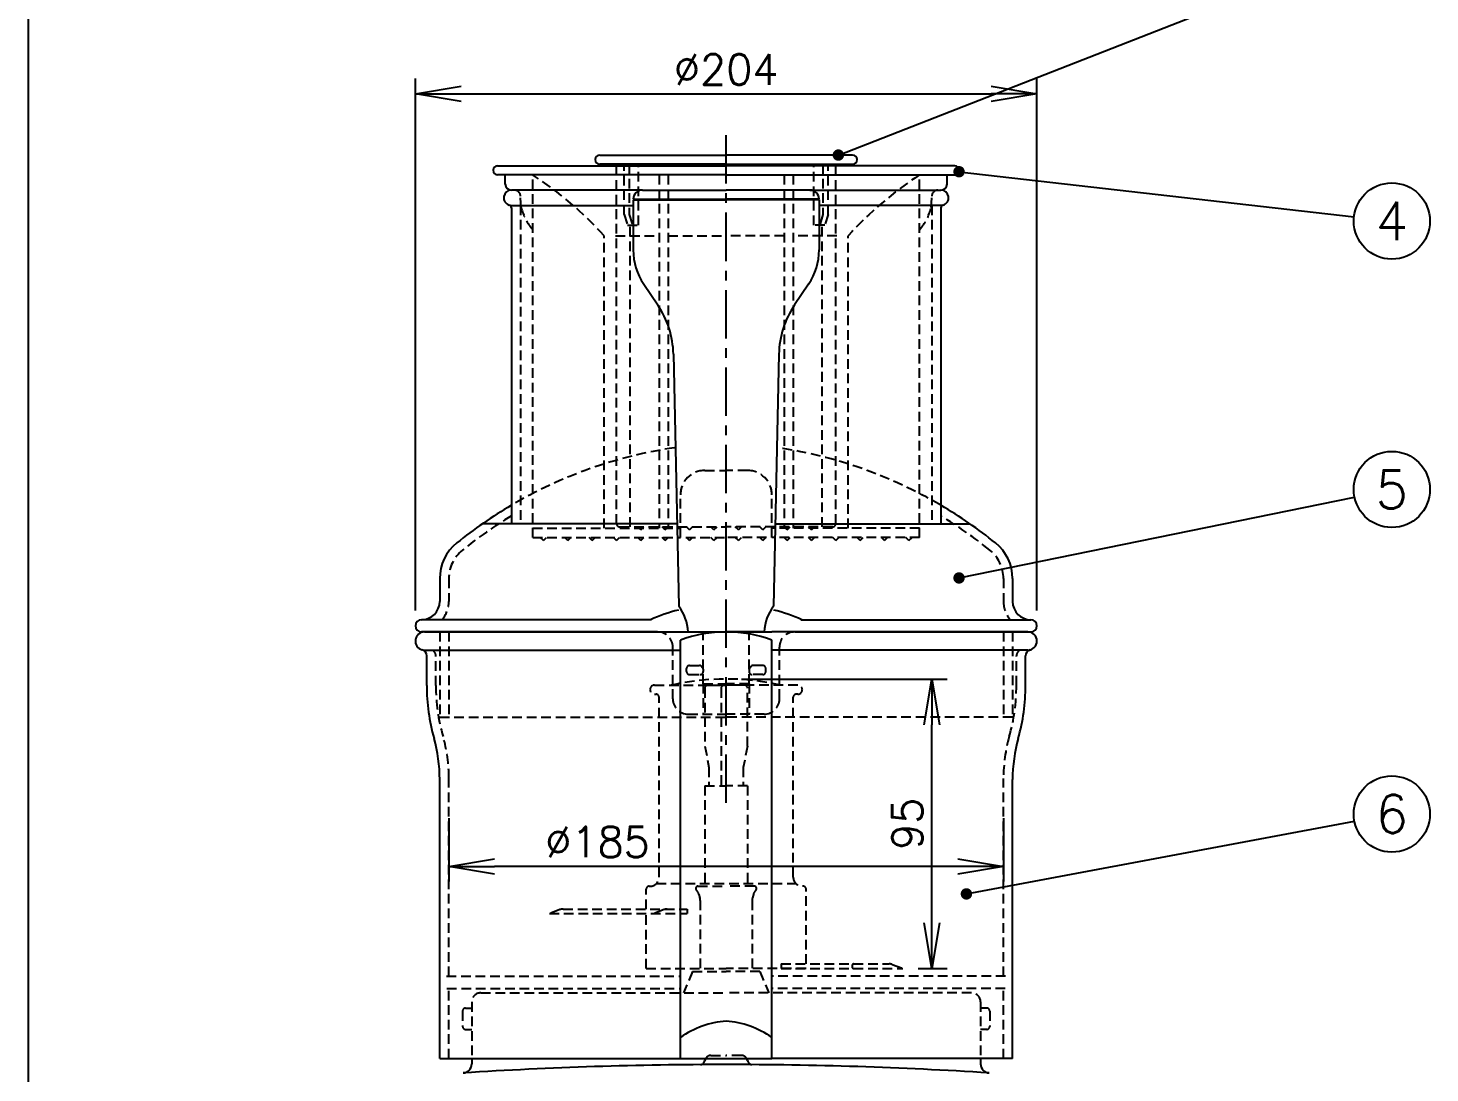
# Model space of a CAD drawing. Extents: x 115 to 2025, y 0 to 1377.
# Drawn here: x 115 to 575.1, y 319.7 to 662.6 of the extents above; entities that cross this region are included whole.
import ezdxf
from ezdxf.enums import TextEntityAlignment as Align

# ---------------------------------------------------------------- set-up
doc = ezdxf.new("R2010")
doc.units = 0
doc.header["$LTSCALE"] = 0.5
doc.header["$PDMODE"] = 3
doc.linetypes.add('CENTER', pattern=[50.8, 31.75, -6.35, 6.35, -6.35])
doc.linetypes.add('HIDDEN', pattern=[9.525, 6.35, -3.175])
doc.layers.get('0').update_dxf_attribs({"linetype": 'CONTINUOUS'})
doc.layers.get('DEFPOINTS').update_dxf_attribs({"linetype": 'CONTINUOUS'})
for name, color, linetype in [('DANMEN', 7, 'CONTINUOUS'), ('SUNPOU', 7, 'CONTINUOUS'), ('WAKU', 7, 'CONTINUOUS')]:
    doc.layers.add(name, color=color, linetype=linetype)
doc.styles.get("Standard").update_dxf_attribs({"font": 'ROMANS', "bigfont": 'EXTFONT.shx'})
doc.dimstyles.get("Standard").update_dxf_attribs({"dimscale": 5, "dimtxt": 2, "dimasz": 3, "dimexe": 1, "dimexo": 1, "dimgap": 0.6, "dimtad": 3, "dimdec": 0, "dimzin": 0, "dimdsep": 46, "dimtxsty": 'STANDARD', "dimblk1": 'OPEN', "dimblk2": 'OPEN', "dimsah": 1, "dimcen": 1.5, "dimadec": 0, "dimazin": 0, "dimtfac": 1, "dimtdec": 0, "dimtmove": 0, "dimatfit": 0, "dimldrblk": 'DOTSMALL', "dimfxl": 1, "dimtvp": 1, "dimtolj": 1, "dimtzin": 0, "dimarcsym": 0})

# ---------------------------------------------------------------- blocks, each defined once
blk = doc.blocks.new('_OPEN')
at = {"color": 0, "linetype": 'ByBlock'}
for p, q in [((-1, 0.167), (0, 0)), ((0, 0), (-1, -0.167)), ((0, 0), (-1, 0))]:
    blk.add_line(p, q, dxfattribs=at)
blk = doc.blocks.new('*D13')
at = {"layer": 'DEFPOINTS', "color": 0}
for p in [(446.12, 641.05), (242.12, 466.45), (446.12, 466.45)]:
    blk.add_point(p, dxfattribs=at)
at = {"layer": 'SUNPOU', "color": 0, "lineweight": -2}
for p, q in [((242.12, 471.45), (242.12, 646.05)), ((446.12, 471.45), (446.12, 646.05)), ((257.12, 641.05), (431.12, 641.05))]:
    blk.add_line(p, q, dxfattribs=at)
at = {"layer": 'SUNPOU', "color": 0, "lineweight": -2, "xscale": 15, "yscale": 15, "zscale": 15, "rotation": 180}
blk.add_blockref('_OPEN', (242.12, 641.05), dxfattribs=at)
at = {"layer": 'SUNPOU', "color": 0, "lineweight": -2, "xscale": 15, "yscale": 15, "zscale": 15}
blk.add_blockref('_OPEN', (446.12, 641.05), dxfattribs=at)
at = {"layer": 'SUNPOU', "color": 0, "insert": (344.12, 649.05), "char_height": 10, "attachment_point": 5}
blk.add_mtext('\\A1;%%c204', dxfattribs=at)
blk = doc.blocks.new('_DotSmall')
at = {"color": 0, "linetype": 'ByBlock', "const_width": 0.5}
blk.add_lwpolyline([(-0.0625, 0, 1), (0.0625, 0, 1)], format="xyb", close=True, dxfattribs=at)
blk = doc.blocks.new('*D55')
at = {"layer": 'DEFPOINTS', "color": 0}
for p in [(344.12, 448.99), (411.6, 448.99), (402.14, 353.99)]:
    blk.add_point(p, dxfattribs=at)
at = {"layer": 'SUNPOU', "color": 0, "lineweight": -2}
for p, q in [((349.12, 448.99), (416.6, 448.99)), ((411.6, 368.99), (411.6, 433.99)), ((407.14, 353.99), (416.6, 353.99))]:
    blk.add_line(p, q, dxfattribs=at)
at = {"layer": 'SUNPOU', "color": 0, "lineweight": -2, "xscale": 15, "yscale": 15, "zscale": 15}
for p, rotation in [((411.6, 448.99), 90), ((411.6, 353.99), 270)]:
    blk.add_blockref('_OPEN', p, dxfattribs=dict(at, rotation=rotation))
at = {"layer": 'SUNPOU', "color": 0, "insert": (403.6, 401.49), "char_height": 10, "attachment_point": 5, "rotation": 90}
blk.add_mtext('\\A1;95', dxfattribs=at)
blk = doc.blocks.new('*D58')
at = {"layer": 'DEFPOINTS', "color": 0}
for p in [(253.12, 408.34), (435.12, 408.34), (253.12, 387.5)]:
    blk.add_point(p, dxfattribs=at)
at = {"layer": 'SUNPOU', "color": 0, "lineweight": -2}
for p, q in [((253.12, 403.34), (253.12, 382.5)), ((435.12, 403.34), (435.12, 382.5)), ((420.12, 387.5), (268.12, 387.5))]:
    blk.add_line(p, q, dxfattribs=at)
at = {"layer": 'SUNPOU', "color": 0, "lineweight": -2, "xscale": 15, "yscale": 15, "zscale": 15, "rotation": 180}
blk.add_blockref('_OPEN', (253.12, 387.5), dxfattribs=at)
at = {"layer": 'SUNPOU', "color": 0, "lineweight": -2, "xscale": 15, "yscale": 15, "zscale": 15}
blk.add_blockref('_OPEN', (435.12, 387.5), dxfattribs=at)
at = {"layer": 'SUNPOU', "color": 0, "insert": (301.89, 395.5), "char_height": 10, "attachment_point": 5}
blk.add_mtext('\\A1;%%C185', dxfattribs=at)

msp = doc.modelspace()

# ---------------------------------------------------------------- linework, layer by layer
at = {"color": 2}
for p, q in [((269.12, 617.45), (344.12, 617.45)), ((302.62, 620.96), (344.12, 620.96)), ((344.12, 617.96), (302.62, 617.96)), ((385.62, 620.96), (344.12, 620.96)), ((344.12, 617.96), (385.62, 617.96)), ((419.12, 617.45), (344.12, 617.45)), ((344.12, 614.45), (269.12, 614.45)), ((271.62, 611.45), (271.62, 614.45)), ((344.12, 614.45), (419.12, 614.45)), ((416.62, 611.45), (416.62, 614.45)), ((316.62, 609.45), (273.62, 609.45)), ((274.62, 609.45), (273.62, 609.45)), ((316.62, 609.45), (344.12, 609.45)), ((371.62, 609.45), (344.12, 609.45)), ((371.62, 609.45), (414.62, 609.45)), ((413.62, 609.45), (414.62, 609.45)), ((273.14, 604.45), (313.62, 604.45)), ((273.62, 603.6), (273.62, 499.93)), ((313.62, 606.45), (344.12, 606.45)), ((313.62, 606.25), (344.12, 606.25)), ((313.62, 606.25), (313.62, 589.8)), ((313.82, 606.45), (313.82, 606.25)), ((374.62, 606.45), (344.12, 606.45)), ((374.62, 606.25), (344.12, 606.25)), ((374.42, 606.45), (374.42, 606.25)), ((374.62, 606.25), (374.62, 589.8)), ((415.1, 604.45), (374.62, 604.45)), ((414.62, 603.6), (414.62, 499.93)), ((317.05, 578.6), (321.66, 571.78)), ((371.18, 578.6), (366.57, 571.78)), ((326.8, 555.61), (328.55, 472.9)), ((361.43, 555.61), (359.68, 472.9)), ((327.79, 499.93), (264.12, 499.93)), ((360.44, 499.93), (424.12, 499.93)), ((250.12, 481.96), (250.12, 474.45)), ((438.12, 481.96), (438.12, 474.45)), ((319.62, 468.45), (244.12, 468.45)), ((368.62, 468.45), (444.12, 468.45)), ((321.62, 464.45), (244.12, 464.45)), ((245.12, 464.45), (329.12, 464.45)), ((329.12, 464.45), (359.12, 464.45)), ((329.12, 324.45), (329.12, 461.72)), ((331.62, 464.45), (344.12, 464.45)), ((356.62, 464.45), (344.12, 464.45)), ((443.12, 464.45), (359.12, 464.45)), ((359.12, 324.45), (359.12, 461.72)), ((366.62, 464.45), (444.12, 464.45)), ((244.64, 458.45), (329.12, 458.45)), ((245.84, 446.9), (245.84, 456.62)), ((443.12, 458.45), (359.12, 458.45)), ((442.39, 446.9), (442.39, 456.62)), ((250.12, 324.45), (250.12, 415.96)), ((438.12, 324.45), (438.12, 415.96)), ((250.12, 324.45), (329.12, 324.45)), ((260.62, 324.45), (260.62, 322.69)), ((260.62, 324.45), (260.62, 322.69)), ((329.12, 324.45), (359.12, 324.45)), ((336.86, 323.19), (336.41, 322.75)), ((351.38, 323.19), (351.82, 322.75)), ((438.12, 324.45), (359.12, 324.45)), ((427.62, 324.45), (427.62, 322.69))]:
    msp.add_line(p, q, dxfattribs=at)
for centre, radius, start, end in [((269.12, 615.95), 1.5, 90, 270), ((302.62, 619.46), 1.5, 90, 270), ((385.62, 619.46), 1.5, 270, 90), ((419.12, 615.95), 1.5, 270, 90), ((273.62, 606.95), 2.5, 90, 253.3985), ((273.62, 611.45), 2, 180, 270), ((316.62, 606.45), 3, 90, 180), ((371.62, 606.45), 3, 0, 90), ((414.62, 611.45), 2, 270, 0), ((414.62, 606.95), 2.5, 286.6015, 90), ((272.62, 603.6), 1, 0, 73.3985), ((415.62, 603.6), 1, 106.6015, 180), ((333.62, 589.8), 20, 180, 214.0703), ((354.62, 589.8), 20, 325.9297, 0), ((296.81, 554.97), 30, 1.2105, 34.0703), ((391.42, 554.97), 30, 145.9297, 178.7895), ((349.04, 377.68), 148.85, 120.4446, 128.8287), ((339.19, 377.68), 148.85, 51.1713, 59.5554), ((265.12, 481.96), 15, 128.8287, 180), ((423.12, 481.96), 15, 0, 51.1713), ((244.12, 474.45), 6, 270, 0), ((444.12, 474.45), 6, 180, 270), ((340.18, 422.9), 50.11, 103.4694, 114.6235), ((316.45, 463.73), 15.18, 2.7465, 37.1627), ((371.78, 463.73), 15.18, 142.8373, 177.2535), ((348.05, 422.9), 50.11, 65.3765, 76.5306), ((244.12, 466.45), 2, 90, 270), ((444.12, 466.45), 2, 270, 90), ((245.12, 461.45), 3, 90, 255.211), ((343.93, 423.04), 41.41, 89.7356, 110.9519), ((344.31, 423.04), 41.41, 69.0481, 90.2644), ((443.12, 461.45), 3, 270, 90), ((243.84, 456.62), 2, 0, 75.211), ((444.39, 456.62), 2, 104.789, 180), ((309.91, 446.9), 64.07, 180, 195.7379), ((378.32, 446.9), 64.07, 344.2621, 0), ((200.12, 415.96), 50, 0, 15.7379), ((488.12, 415.96), 50, 164.2621, 180), ((346.44, 306.54), 30.28, 94.3916, 124.8875), ((341.8, 306.54), 30.28, 55.1125, 85.6084), ((257.62, 322.69), 3, 273.6562, 0), ((344.12, -1031), 1353.46, 90, 93.65618), ((335.7, 323.45), 1, 270, 315), ((336.15, 323.9), 1, 315, 351.4151), ((339.12, 323.45), 2, 150, 171.4151), ((344.12, -1031), 1353.46, 86.34382, 90), ((349.12, 323.45), 2, 8.5849, 30), ((352.08, 323.9), 1, 188.5849, 225), ((352.53, 323.45), 1, 225, 270), ((430.62, 322.69), 3, 180, 266.3438), ((430.62, 322.69), 3, 180, 266.3438)]:
    msp.add_arc(centre, radius, start, end, dxfattribs=at)
at = {"layer": 'DANMEN', "color": 2, "linetype": 'CENTER'}
msp.add_line((344.12, 408.38), (344.12, 629.3), dxfattribs=at)
at = {"layer": 'DANMEN', "color": 2, "linetype": 'HIDDEN'}
for p, q in [((308.12, 499.96), (308.12, 617.96)), ((310.63, 601.46), (310.63, 617.96)), ((312.34, 617.96), (312.34, 601.46)), ((315.4, 597.96), (315.4, 617.96)), ((372.84, 597.96), (372.84, 617.96)), ((375.9, 617.96), (375.9, 601.46)), ((377.61, 601.46), (377.61, 617.96)), ((380.12, 499.96), (380.12, 617.96)), ((280.62, 495.45), (280.62, 614.45)), ((322.12, 614.45), (322.12, 498.45)), ((325.12, 614.45), (325.12, 498.45)), ((363.12, 614.45), (363.12, 498.45)), ((366.12, 614.45), (366.12, 498.45)), ((407.62, 495.45), (407.62, 614.45)), ((276.83, 603.72), (276.62, 607.45)), ((411.41, 603.72), (411.62, 607.45)), ((276.62, 604.45), (276.62, 499.93)), ((411.62, 604.45), (411.62, 499.93)), ((310.63, 601.46), (311.76, 597.96)), ((312.34, 601.46), (313.46, 597.96)), ((375.9, 601.46), (374.77, 597.96)), ((377.61, 601.46), (376.48, 597.96)), ((304.12, 498.45), (304.12, 594.45)), ((307.83, 594.45), (322.12, 594.45)), ((311.76, 597.96), (315.4, 597.96)), ((312.62, 498.96), (312.62, 597.96)), ((325.12, 594.45), (344.12, 594.45)), ((363.12, 594.45), (344.12, 594.45)), ((380.4, 594.45), (366.12, 594.45)), ((376.48, 597.96), (372.84, 597.96)), ((375.62, 498.96), (375.62, 597.96)), ((384.12, 498.45), (384.12, 594.45)), ((337.12, 517.45), (344.12, 517.45)), ((351.12, 517.45), (344.12, 517.45)), ((329.12, 495.45), (329.12, 509.45)), ((359.12, 495.45), (359.12, 509.45)), ((280.62, 498.45), (329.12, 498.45)), ((309.12, 498.96), (344.12, 498.96)), ((316.12, 497.96), (315.12, 498.96)), ((316.12, 497.96), (317.12, 498.96)), ((324.12, 497.96), (323.12, 498.96)), ((324.12, 497.96), (325.12, 498.96)), ((332.12, 497.96), (331.12, 498.96)), ((332.12, 497.96), (333.12, 498.96)), ((340.12, 497.96), (339.12, 498.96)), ((340.12, 497.96), (341.12, 498.96)), ((379.12, 498.96), (344.12, 498.96)), ((348.12, 497.96), (347.12, 498.96)), ((348.12, 497.96), (349.12, 498.96)), ((356.12, 497.96), (355.12, 498.96)), ((356.12, 497.96), (357.12, 498.96)), ((407.62, 498.45), (359.12, 498.45)), ((364.12, 497.96), (363.12, 498.96)), ((364.12, 497.96), (365.12, 498.96)), ((372.12, 497.96), (371.12, 498.96)), ((372.12, 497.96), (373.12, 498.96)), ((280.62, 495.45), (329.12, 495.45)), ((284.12, 494.45), (283.12, 495.45)), ((284.12, 494.45), (285.12, 495.45)), ((292.12, 494.45), (291.12, 495.45)), ((292.12, 494.45), (293.12, 495.45)), ((300.12, 494.45), (299.12, 495.45)), ((300.12, 494.45), (301.12, 495.45)), ((308.12, 494.45), (307.12, 495.45)), ((308.12, 494.45), (309.12, 495.45)), ((316.12, 494.45), (315.12, 495.45)), ((316.12, 494.45), (317.12, 495.45)), ((324.12, 494.45), (323.12, 495.45)), ((324.12, 494.45), (325.12, 495.45)), ((330.85, 495.45), (344.12, 495.45)), ((332.12, 494.45), (331.12, 495.45)), ((332.12, 494.45), (333.12, 495.45)), ((340.12, 494.45), (339.12, 495.45)), ((340.12, 494.45), (341.12, 495.45)), ((357.38, 495.45), (344.12, 495.45)), ((348.12, 494.45), (347.12, 495.45)), ((348.12, 494.45), (349.12, 495.45)), ((356.12, 494.45), (355.12, 495.45)), ((356.12, 494.45), (357.12, 495.45)), ((407.62, 495.45), (359.12, 495.45)), ((364.12, 494.45), (363.12, 495.45)), ((364.12, 494.45), (365.12, 495.45)), ((372.12, 494.45), (371.12, 495.45)), ((372.12, 494.45), (373.12, 495.45)), ((380.12, 494.45), (379.12, 495.45)), ((380.12, 494.45), (381.12, 495.45)), ((388.12, 494.45), (387.12, 495.45)), ((388.12, 494.45), (389.12, 495.45)), ((396.12, 494.45), (395.12, 495.45)), ((396.12, 494.45), (397.12, 495.45)), ((404.12, 494.45), (403.12, 495.45)), ((404.12, 494.45), (405.12, 495.45)), ((253.12, 481.96), (253.12, 474.45)), ((435.12, 481.96), (435.12, 474.45)), ((250.12, 464.45), (250.12, 436.45)), ((253.12, 464.45), (253.12, 436.45)), ((336.62, 447.45), (336.62, 464.45)), ((351.62, 447.45), (351.62, 464.45)), ((435.12, 464.45), (435.12, 436.45)), ((438.12, 464.45), (438.12, 436.45)), ((248.84, 446.9), (248.84, 456.62)), ((326.62, 442.45), (326.62, 459.45)), ((361.62, 442.45), (361.62, 459.45)), ((439.39, 446.9), (439.39, 456.62)), ((331.12, 451.45), (331.12, 452.45)), ((332.12, 453.45), (335.41, 453.45)), ((336.47, 452.6), (335.76, 453.31)), ((336.62, 452.25), (336.62, 451.45)), ((351.62, 452.25), (351.62, 451.45)), ((351.76, 452.6), (352.47, 453.31)), ((356.12, 453.45), (352.82, 453.45)), ((357.12, 451.45), (357.12, 452.45)), ((320.62, 446.99), (344.12, 446.99)), ((332.12, 450.45), (335.62, 450.45)), ((336.62, 447.45), (344.12, 447.45)), ((336.62, 447.45), (336.62, 437.45)), ((338.12, 446.99), (344.12, 446.99)), ((351.62, 447.45), (344.12, 447.45)), ((350.12, 446.99), (344.12, 446.99)), ((367.62, 446.99), (344.12, 446.99)), ((351.62, 447.45), (351.62, 437.45)), ((356.12, 450.45), (352.62, 450.45)), ((320.62, 443.99), (321.12, 443.99)), ((322.12, 383.99), (322.12, 442.99)), ((337.12, 445.99), (337.12, 426.99)), ((342.48, 445.99), (342.48, 413.99)), ((351.12, 426.99), (351.12, 445.99)), ((366.12, 383.99), (366.12, 442.99)), ((367.62, 443.99), (367.12, 443.99)), ((331.62, 437.45), (344.12, 437.45)), ((356.62, 437.45), (344.12, 437.45)), ((250.12, 436.45), (344.12, 436.45)), ((438.12, 436.45), (344.12, 436.45)), ((337.12, 426.99), (338.48, 419.99)), ((351.12, 426.99), (349.75, 419.99)), ((338.48, 419.99), (338.48, 413.99)), ((349.75, 419.99), (349.75, 413.99)), ((253.12, 351.45), (253.12, 416.38)), ((435.12, 351.45), (435.12, 416.38)), ((337.12, 413.99), (337.12, 380.99)), ((337.12, 413.99), (344.12, 413.99)), ((351.12, 413.99), (344.12, 413.99)), ((351.12, 413.99), (351.12, 380.99)), ((317.87, 373.49), (317.87, 379.99)), ((318.87, 380.99), (319.12, 380.99)), ((321.24, 381.87), (367, 381.87)), ((334.87, 380.99), (344.12, 380.99)), ((335.19, 378.3), (335.51, 377.14)), ((353.37, 380.99), (344.12, 380.99)), ((353.04, 378.3), (352.72, 377.14)), ((369.37, 380.99), (369.12, 380.99)), ((370.37, 355.49), (370.37, 379.99)), ((289.58, 373.3), (286.09, 371.99)), ((290.63, 373.49), (331.27, 373.49)), ((323.72, 373.3), (320.23, 371.99)), ((331.27, 373.49), (331.27, 371.99)), ((335.62, 376.35), (335.62, 352.99)), ((352.62, 376.35), (352.62, 352.99)), ((286.09, 371.99), (331.27, 371.99)), ((317.87, 353.99), (317.87, 371.99)), ((362.12, 355.49), (362.12, 353.99)), ((362.12, 355.49), (397.6, 355.49)), ((385.45, 354.99), (385.45, 354.49)), ((398.65, 355.3), (402.14, 353.99)), ((252.38, 351.45), (329.12, 351.45)), ((317.87, 353.99), (344.12, 353.99)), ((333.12, 352.99), (330.12, 345.99)), ((333.12, 352.99), (344.12, 352.99)), ((370.37, 353.99), (344.12, 353.99)), ((355.12, 352.99), (344.12, 352.99)), ((355.12, 352.99), (358.12, 345.99)), ((435.85, 351.45), (359.12, 351.45)), ((362.12, 353.99), (402.14, 353.99)), ((252.49, 347.45), (329.12, 347.45)), ((253.12, 324.45), (253.12, 347.45)), ((263.62, 345.99), (344.12, 345.99)), ((424.62, 345.99), (344.12, 345.99)), ((435.74, 347.45), (359.12, 347.45)), ((435.12, 324.45), (435.12, 347.45)), ((258.62, 340.99), (260.62, 340.99)), ((260.62, 342.99), (260.62, 324.45)), ((427.62, 342.99), (427.62, 324.45)), ((429.62, 340.99), (427.62, 340.99)), ((257.62, 339.99), (257.62, 334.99)), ((430.62, 339.99), (430.62, 334.99)), ((258.62, 333.99), (260.62, 333.99)), ((429.62, 333.99), (427.62, 333.99)), ((339.12, 325.45), (344.12, 325.45)), ((349.12, 325.45), (344.12, 325.45))]:
    msp.add_line(p, q, dxfattribs=at)
for centre, radius, start, end in [((214.12, 512.51), 121.71, 42.3173, 56.8829), ((474.12, 512.51), 121.71, 123.1171, 137.6827), ((274.62, 607.45), 2, 0, 90), ((413.62, 607.45), 2, 90, 180), ((295.05, 608.6), 18.86, 194.9875, 220.0918), ((393.19, 608.6), 18.86, 319.9082, 345.0125), ((349.04, 377.68), 148.85, 98.4523, 120.4446), ((339.19, 377.68), 148.85, 59.5554, 81.5477), ((337.12, 509.45), 8, 90, 180), ((351.12, 509.45), 8, 0, 90), ((349.04, 377.68), 145.85, 121.1398, 128.8287), ((339.19, 377.68), 145.85, 51.1713, 58.8602), ((309.12, 499.96), 1, 180, 270), ((379.12, 499.96), 1, 270, 0), ((265.12, 481.96), 12, 128.8287, 180), ((423.12, 481.96), 12, 0, 51.1713), ((244.12, 474.45), 9, 318.1897, 0), ((444.12, 474.45), 9, 180, 221.8103), ((321.62, 459.45), 5, 0, 90), ((366.62, 459.45), 5, 90, 180), ((246.84, 456.62), 2, 0, 66.5174), ((441.39, 456.62), 2, 113.4826, 180), ((332.12, 452.45), 1, 90, 180), ((332.12, 451.45), 1, 180, 270), ((335.41, 452.95), 0.5, 45, 90), ((335.62, 451.45), 1, 270, 0), ((336.12, 452.25), 0.5, 360, 45), ((352.12, 452.25), 0.5, 135, 180), ((352.62, 451.45), 1, 180, 270), ((352.82, 452.95), 0.5, 90, 135), ((356.12, 452.45), 1, 0, 90), ((356.12, 451.45), 1, 270, 0), ((309.91, 446.9), 61.07, 180, 195.9504), ((320.62, 445.49), 1.5, 90, 270), ((344.12, 366.99), 82, 77.3196, 102.6804), ((338.12, 445.99), 1, 90, 180), ((343.48, 445.99), 1, 90, 180), ((350.12, 445.99), 1, 0, 90), ((367.62, 445.49), 1.5, 270, 90), ((378.32, 446.9), 61.07, 344.0496, 0), ((321.12, 442.99), 1, 0, 90), ((331.62, 442.45), 5, 180, 270), ((356.62, 442.45), 5, 270, 360), ((367.12, 442.99), 1, 90, 180), ((203.12, 416.38), 50, 0, 15.9504), ((485.12, 416.38), 50, 164.0496, 180), ((319.12, 383.99), 3, 270, 0), ((369.12, 383.99), 3, 180, 270), ((318.87, 379.99), 1, 90, 180), ((334.87, 380.24), 0.75, 90, 226.7816), ((332.3, 377.51), 3, 15.2941, 46.7816), ((355.94, 377.51), 3, 133.2184, 164.7059), ((353.37, 380.24), 0.75, 313.2184, 90), ((369.37, 379.99), 1, 0, 90), ((290.63, 370.49), 3, 90, 110.556), ((324.78, 370.49), 3, 90, 110.556), ((332.62, 376.35), 3, 0, 15.2941), ((385.95, 354.99), 0.5, 90, 180), ((385.95, 354.49), 0.5, 180, 270), ((397.6, 352.49), 3, 69.444, 90), ((263.62, 342.99), 3, 90, 180), ((424.62, 342.99), 3, 0, 90), ((258.62, 339.99), 1, 90, 180), ((429.62, 339.99), 1, 0, 90), ((258.62, 334.99), 1, 180, 270), ((429.62, 334.99), 1, 270, 0), ((339.12, 323.45), 2, 90, 150), ((349.12, 323.45), 2, 30, 90)]:
    msp.add_arc(centre, radius, start, end, dxfattribs=at)
at = {"layer": 'DANMEN', "color": 2}
msp.add_arc((355.62, 376.35), 3, 164.7059, 180, dxfattribs=at)
at = {"layer": 'SUNPOU'}
for centre in [(562.6, 599.31), (562.6, 511.22), (562.6, 404.68)]:
    msp.add_circle(centre, 12.5, dxfattribs=at)
at = {"layer": 'WAKU', "color": 6}
msp.add_line((115, 1376.75), (115, 0), dxfattribs=at)

# ---------------------------------------------------------------- texts
at = {"layer": 'SUNPOU'}
for s, p in [('4', (562.6, 599.31)), ('5', (562.6, 511.22)), ('6', (562.6, 404.68))]:
    msp.add_text(s, height=12.5, dxfattribs=at).set_placement(p, align=Align.MIDDLE)

# ---------------------------------------------------------------- dimensions: what is measured, and where the dimension line sits
for base, p1, p2, text, picture, middle in [((446.12, 641.05), (242.12, 466.45), (446.12, 466.45), '%%c<>', '*D13', (344.12, 641.05)), ((253.12, 387.5), (435.12, 408.34), (253.12, 408.34), '%%C185', '*D58', (301.89, 387.5))]:
    dim = msp.add_linear_dim(base=base, p1=p1, p2=p2, text=text, dimstyle='STANDARD', dxfattribs=at)
    dim.commit()
    dim.dimension.update_dxf_attribs({"geometry": picture, "text_midpoint": middle, "dimtype": 160})
dim = msp.add_linear_dim(base=(411.6, 448.99), p1=(402.14, 353.99), p2=(344.12, 448.99), angle=90, dimstyle='STANDARD', dxfattribs=at)
dim.commit()
dim.dimension.update_dxf_attribs({"geometry": '*D55', "text_midpoint": (403.6, 401.49)})

# ---------------------------------------------------------------- leaders
for points, override in [([(380.94, 620.96), (550.96, 687.41)], {"dimgap": 1, "dimtad": 0, "dimldrblk": 'DotSmall'}), ([(420.55, 615.5), (550.18, 600.73)], {"dimgap": 1, "dimtad": 0, "dimldrblk": 'DotSmall'}), ([(420.55, 482.16), (550.36, 508.72)], {"dimgap": 1, "dimtad": 0, "dimldrblk": 'DotSmall'}), ([(422.97, 378.46), (550.32, 402.37)], {"dimldrblk": 'DotSmall'})]:
    msp.add_leader(points, dimstyle='STANDARD', override=override, dxfattribs=at)

doc.saveas('drawing.dxf')
